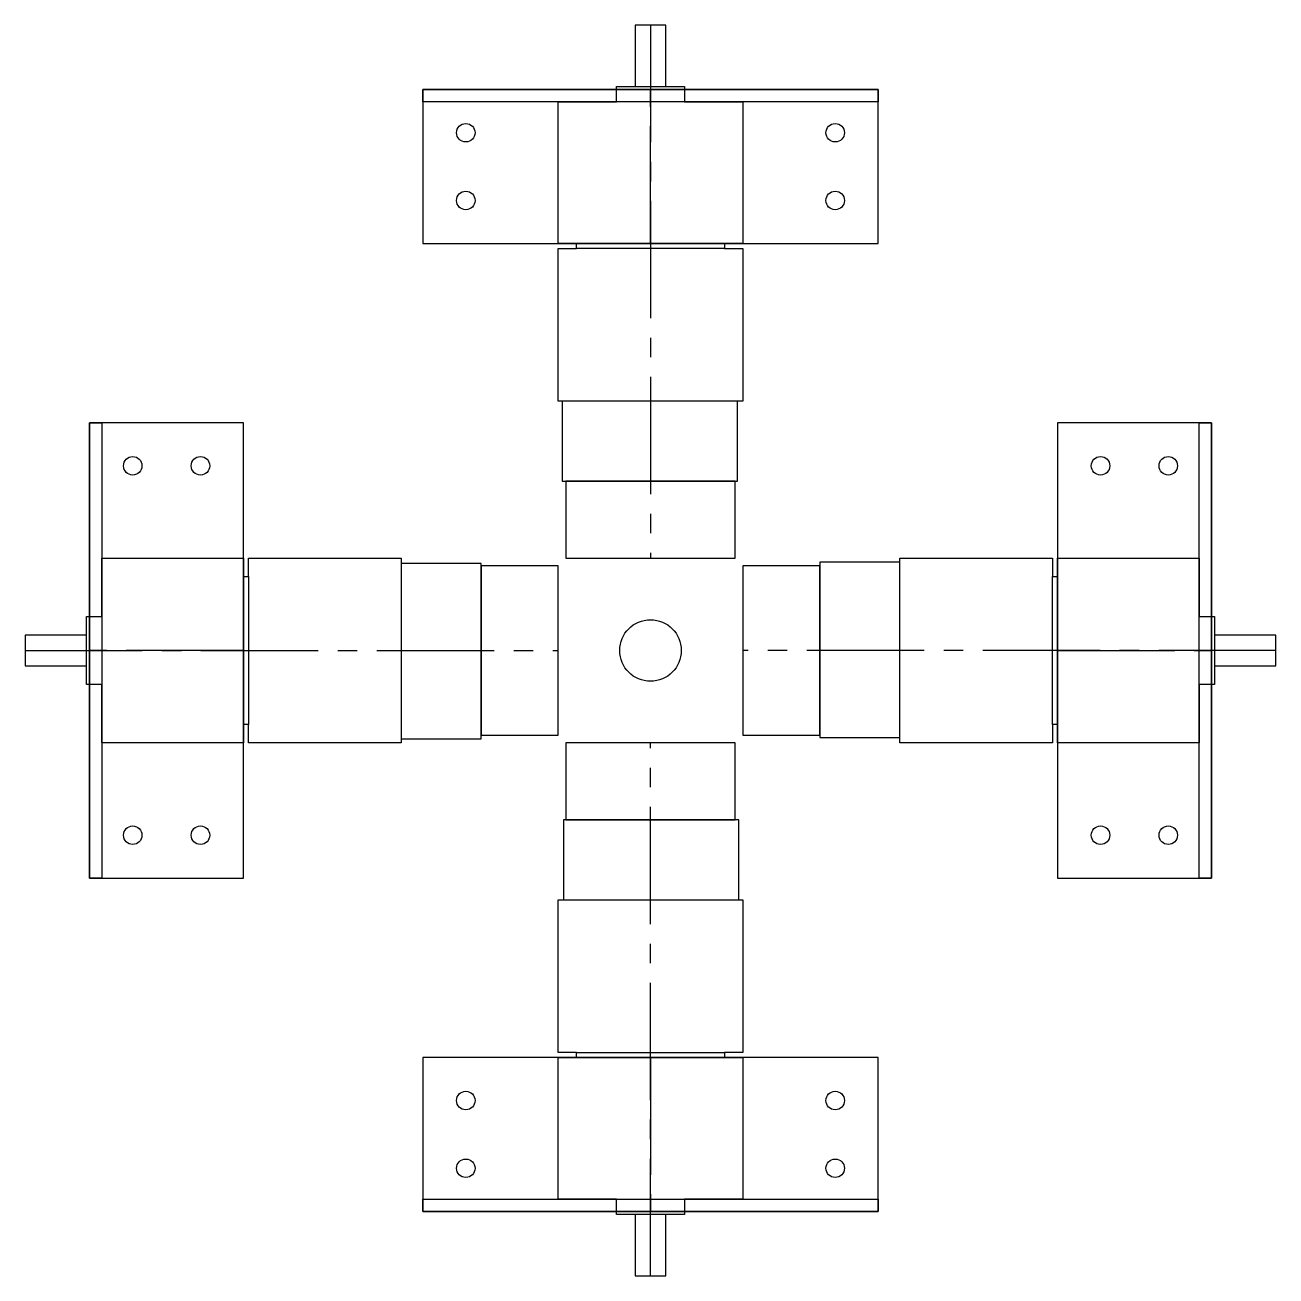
# Model space of a CAD drawing. Header units: millimetres. Extents: x 48 to 252, y 48 to 252.
import ezdxf

# ---------------------------------------------------------------- set-up
doc = ezdxf.new("R2010")
doc.units = ezdxf.units.MM
doc.linetypes.add('CENTER2', pattern=[28.575, 19.05, -3.175, 3.175, -3.175])

# ---------------------------------------------------------------- blocks, each defined once
blk = doc.blocks.new('A$C3C101D47')
at = {"linetype": 'Continuous'}
for p, q in [((0, 5.5), (0, 15)), ((0, 15), (23, 15)), ((23, 15), (23, -15)), ((23.8, 12), (23.8, 15)), ((23.8, 15), (48.6, 15)), ((48.6, 15), (48.6, -15)), ((23, 0), (23, 12)), ((23, 12), (23.8, 12)), ((23.8, 12), (23.8, -12)), ((-2.5, 0), (-2.5, 5.5)), ((-2.5, 5.5), (0, 5.5)), ((0, 5.5), (0, -5.5)), ((-2.5, -5.5), (-2.5, 0)), ((0, -5.5), (-2.5, -5.5)), ((0, -15), (0, -5.5)), ((23.8, -12), (23, -12)), ((23.8, -15), (23.8, -12)), ((23, -15), (0, -15)), ((48.6, -15), (23.8, -15))]:
    blk.add_line(p, q, dxfattribs=at)
at = {"linetype": 'CENTER2'}
blk.add_line((-12.5, 0), (74.1, 0), dxfattribs=at)
at = {"linetype": 'Continuous'}
for points in [[(48.6, -14.375), (61.6, -14.375), (61.6, 14.125), (48.6, 14.125)], [(74.1, 13.75), (61.6, 13.75), (61.6, -13.75), (74.1, -13.75)], [(-12.5, -2.5), (-2.5, -2.5), (-2.5, 2.5), (-12.5, 2.5)]]:
    blk.add_lwpolyline(points, close=True, dxfattribs=at)
blk = doc.blocks.new('A$C024C7333')
at = {"linetype": 'CENTER2'}
blk.add_line((0, 0), (0, 25), dxfattribs=at)
for points in [[(-37, 0), (37, 0), (37, 25), (-37, 25)], [(-37, 25), (37, 25), (37, 23), (-37, 23)]]:
    blk.add_lwpolyline(points, close=True)
for centre in [(-30, 18), (30, 18), (-30, 7), (30, 7)]:
    blk.add_circle(centre, 1.5)
blk = doc.blocks.new('A$C3E460A35')
at = {"linetype": 'CENTER2', "rotation": 180}
blk.add_blockref('A$C024C7333', (0, 23), dxfattribs=at)

msp = doc.modelspace()

# ---------------------------------------------------------------- linework, layer by layer
at = {"linetype": 'Continuous'}
msp.add_circle((150, 150), 5, dxfattribs=at)

# ---------------------------------------------------------------- block references
for name, p, rotation in [('A$C3C101D47', (150, 239.1), 270), ('A$C3E460A35', (150, 239.1), 180), ('A$C3E460A35', (60.9, 150), 270), ('A$C3E460A35', (239.1, 150), 90), ('A$C3C101D47', (239.1, 150), 180), ('A$C3C101D47', (150, 60.9), 90)]:
    msp.add_blockref(name, p, dxfattribs=dict(at, rotation=rotation))
for name, p in [('A$C3C101D47', (60.9, 150)), ('A$C3E460A35', (150, 60.9))]:
    msp.add_blockref(name, p, dxfattribs=at)

doc.saveas('drawing.dxf')
